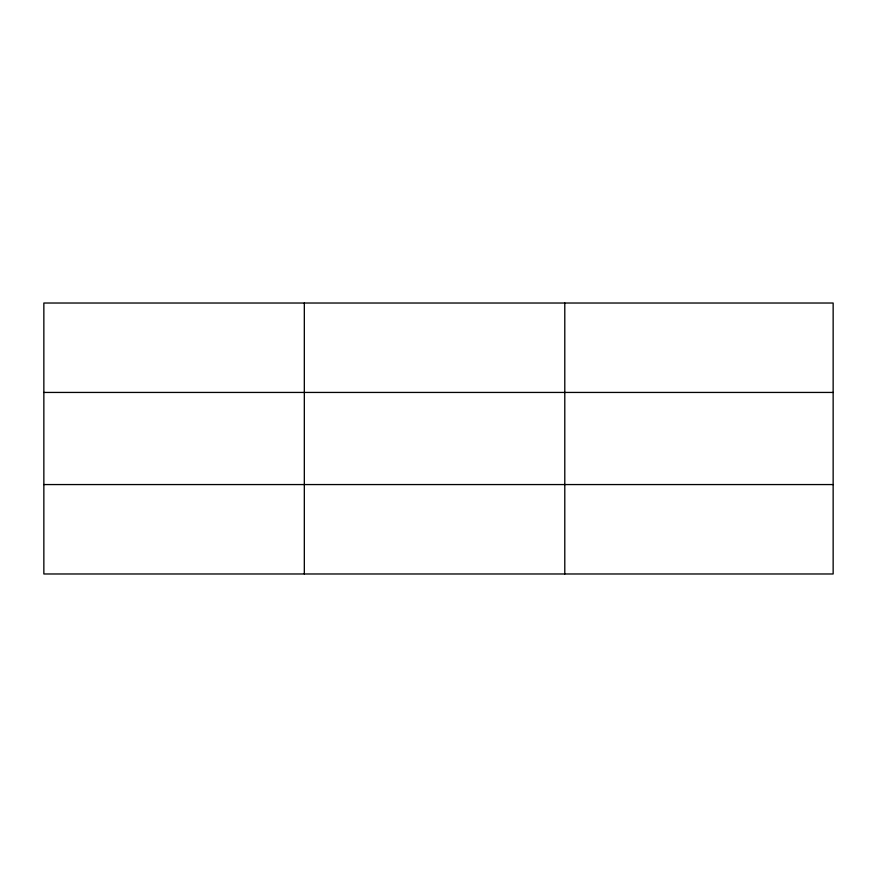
<?xml version="1.0" encoding="UTF-8"?>
<svg xmlns="http://www.w3.org/2000/svg" width="877" height="877" viewBox="0 0 877 877"><rect width="100%" height="100%" fill="white"/><g stroke="black" fill="none" stroke-linecap="round" stroke-linejoin="round"><path stroke-width="1.32" d="M304.319 303.025L304.319 573.975M564.788 303.025L564.788 573.975M833.15 484.564L833.15 573.975L43.85 573.975L43.85 303.025L833.15 303.025L833.15 484.564L43.85 484.564M43.85 392.436L833.15 392.436"/></g></svg>
